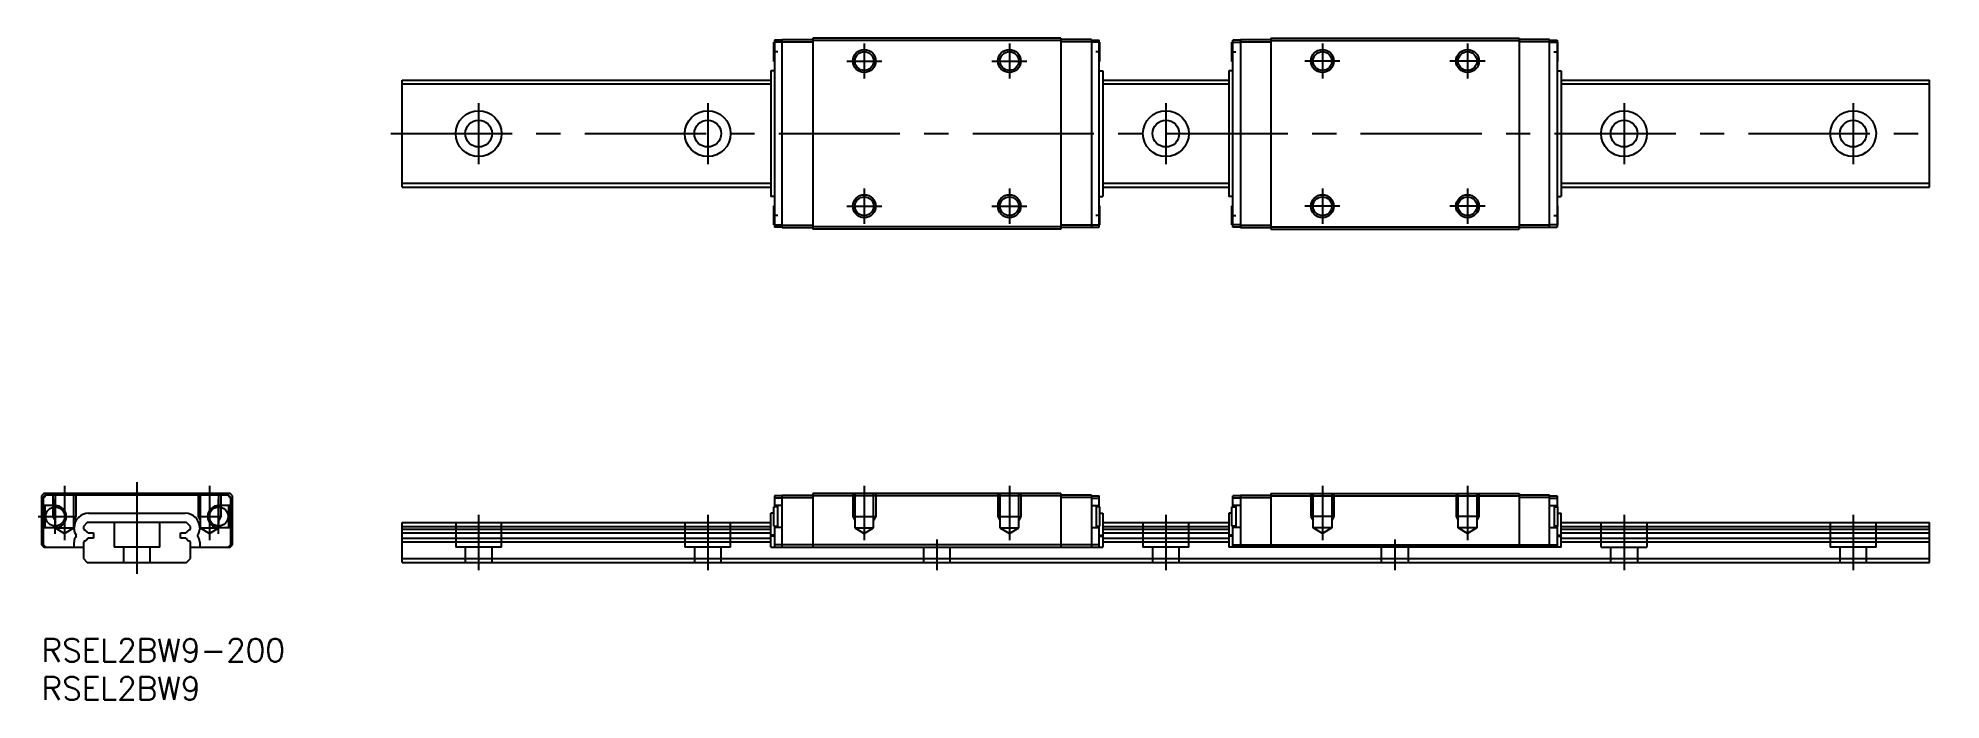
# Model space of a CAD drawing. Extents: x 0 to 249, y -8 to 79.
import ezdxf

# ---------------------------------------------------------------- set-up
doc = ezdxf.new("R2010")
doc.units = 0
doc.header["$LTSCALE"] = 0.5
doc.linetypes.add('CENTER', pattern=[50.8, 31.75, -6.35, 6.35, -6.35])
doc.linetypes.add('DASHED', pattern=[19.05, 12.7, -6.35])
for name, color, linetype in [('MSM_CENTER', 1, 'CENTER'), ('MSM_CONTINUOUS', 7, 'CONTINUOUS'), ('MSM_DASHED', 4, 'DASHED'), ('MSM_NARROW', 5, 'CONTINUOUS'), ('MSM_PART_NUMBER', 7, 'CONTINUOUS')]:
    doc.layers.add(name, color=color, linetype=linetype)
doc.styles.get("Standard").update_dxf_attribs({"font": 'txt.shx', "height": 1, "bigfont": 'bigfont.shx'})

# ---------------------------------------------------------------- blocks, each defined once
blk = doc.blocks.new('*U48')
at = {"layer": 'MSM_PART_NUMBER'}
blk.add_text('RSEL2BW9-200', height=3, dxfattribs=at).set_placement((0, -3))
blk = doc.blocks.new('*U49')
at = {"layer": 'MSM_PART_NUMBER'}
blk.add_text('RSEL2BW9', height=3, dxfattribs=at).set_placement((0, -8))

msp = doc.modelspace()

# ---------------------------------------------------------------- linework, layer by layer
at = {"layer": 'MSM_CENTER'}
for p, q in [((107.75, 77.91), (107.75, 73.31)), ((126.75, 77.91), (126.75, 73.31)), ((167.75, 77.91), (167.75, 73.31)), ((186.75, 77.91), (186.75, 73.31)), ((96.43, 76.81), (95.88, 76.81)), ((105.45, 75.61), (110.05, 75.61)), ((124.45, 75.61), (129.05, 75.61)), ((138.62, 76.81), (138.07, 76.81)), ((155.88, 76.81), (156.43, 76.81)), ((170.05, 75.61), (165.45, 75.61)), ((189.05, 75.61), (184.45, 75.61)), ((198.07, 76.81), (198.62, 76.81)), ((57.25, 70.11), (57.25, 62.11)), ((87.25, 70.11), (87.25, 62.11)), ((147.25, 70.11), (147.25, 62.11)), ((207.25, 70.11), (207.25, 62.11)), ((237.25, 70.11), (237.25, 62.11)), ((45.75, 66.11), (248.75, 66.11)), ((107.75, 58.91), (107.75, 54.31)), ((126.75, 58.91), (126.75, 54.31)), ((167.75, 58.91), (167.75, 54.31)), ((186.75, 58.91), (186.75, 54.31)), ((96.43, 55.41), (95.88, 55.41)), ((105.45, 56.61), (110.05, 56.61)), ((124.45, 56.61), (129.05, 56.61)), ((138.62, 55.41), (138.07, 55.41)), ((155.88, 55.41), (156.43, 55.41)), ((170.05, 56.61), (165.45, 56.61)), ((189.05, 56.61), (184.45, 56.61)), ((198.07, 55.41), (198.62, 55.41)), ((3, 20), (3, 13.39)), ((3, 20), (3, 12.89)), ((12.5, 20.5), (12.5, 8.5)), ((22, 20), (22, 12.89)), ((107.75, 20), (107.75, 12.89)), ((126.75, 20), (126.75, 12.89)), ((167.75, 20), (167.75, 12.89)), ((186.75, 20), (186.75, 12.89)), ((1.8, 13.75), (1.8, 18.25)), ((23.2, 13.75), (23.2, 18.25)), ((-0.45, 16), (4.05, 16)), ((57.25, 16.2), (57.25, 9)), ((87.25, 16.2), (87.25, 9)), ((147.25, 16.2), (147.25, 9)), ((207.25, 16.2), (207.25, 9)), ((237.25, 16.2), (237.25, 9)), ((117.25, 13), (117.25, 9)), ((177.25, 13), (177.25, 9))]:
    msp.add_line(p, q, dxfattribs=at)
at = {"layer": 'MSM_CONTINUOUS'}
for p, q in [((95.9, 75.56), (95.9, 78.06)), ((97, 78.06), (95.9, 78.06)), ((97, 78.36), (96, 78.36)), ((96, 78.36), (96, 53.86)), ((97, 53.81), (97, 78.41)), ((97, 78.41), (101, 78.41)), ((97, 78.11), (101, 78.11)), ((101, 78.61), (101, 53.61)), ((133.5, 78.61), (101, 78.61)), ((133.5, 78.31), (101, 78.31)), ((133.5, 78.61), (133.5, 53.61)), ((137.5, 78.41), (133.5, 78.41)), ((137.5, 78.11), (133.5, 78.11)), ((137.5, 78.41), (137.5, 53.81)), ((137.5, 78.36), (138.5, 78.36)), ((138.6, 78.06), (137.5, 78.06)), ((138.5, 53.86), (138.5, 78.36)), ((138.6, 75.56), (138.6, 78.06)), ((155.9, 75.56), (155.9, 78.06)), ((155.9, 78.06), (157, 78.06)), ((156, 53.86), (156, 78.36)), ((157, 78.36), (156, 78.36)), ((157, 78.41), (161, 78.41)), ((157, 78.41), (157, 53.81)), ((157, 78.11), (161, 78.11)), ((161, 78.61), (161, 53.61)), ((161, 78.61), (193.5, 78.61)), ((161, 78.31), (193.5, 78.31)), ((193.5, 78.61), (193.5, 53.61)), ((197.5, 78.41), (193.5, 78.41)), ((197.5, 78.11), (193.5, 78.11)), ((197.5, 53.81), (197.5, 78.41)), ((197.5, 78.36), (198.5, 78.36)), ((197.5, 78.06), (198.6, 78.06)), ((198.5, 78.36), (198.5, 53.86)), ((198.6, 75.56), (198.6, 78.06)), ((95.9, 75.56), (96, 75.56)), ((138.5, 75.56), (138.6, 75.56)), ((156, 75.56), (155.9, 75.56)), ((198.6, 75.56), (198.5, 75.56)), ((47.25, 59.11), (47.25, 73.11)), ((47.25, 73.11), (95.5, 73.11)), ((47.25, 72.61), (95.5, 72.61)), ((96, 74.34), (95.5, 74.34)), ((95.5, 74.34), (95.5, 57.88)), ((138.5, 74.34), (139, 74.34)), ((139, 74.34), (139, 57.88)), ((139, 73.11), (155.5, 73.11)), ((139, 72.61), (155.5, 72.61)), ((155.5, 74.34), (155.5, 57.88)), ((156, 74.34), (155.5, 74.34)), ((198.5, 74.34), (199, 74.34)), ((199, 74.34), (199, 57.88)), ((199, 73.11), (247.25, 73.11)), ((199, 72.61), (247.25, 72.61)), ((247.25, 59.11), (247.25, 73.11)), ((47.25, 59.61), (95.5, 59.61)), ((47.25, 59.11), (95.5, 59.11)), ((96, 57.88), (95.5, 57.88)), ((138.5, 57.88), (139, 57.88)), ((139, 59.61), (155.5, 59.61)), ((139, 59.11), (155.5, 59.11)), ((156, 57.88), (155.5, 57.88)), ((198.5, 57.88), (199, 57.88)), ((199, 59.61), (247.25, 59.61)), ((199, 59.11), (247.25, 59.11)), ((95.9, 54.16), (95.9, 56.66)), ((96, 56.66), (95.9, 56.66)), ((138.6, 56.66), (138.5, 56.66)), ((138.6, 54.16), (138.6, 56.66)), ((155.9, 54.16), (155.9, 56.66)), ((155.9, 56.66), (156, 56.66)), ((198.5, 56.66), (198.6, 56.66)), ((198.6, 54.16), (198.6, 56.66)), ((95.9, 54.16), (97, 54.16)), ((97, 53.86), (96, 53.86)), ((97, 54.11), (101, 54.11)), ((97, 53.81), (101, 53.81)), ((133.5, 53.91), (101, 53.91)), ((133.5, 53.61), (101, 53.61)), ((137.5, 54.11), (133.5, 54.11)), ((137.5, 53.81), (133.5, 53.81)), ((137.5, 54.16), (138.6, 54.16)), ((137.5, 53.86), (138.5, 53.86)), ((157, 54.16), (155.9, 54.16)), ((157, 53.86), (156, 53.86)), ((157, 54.11), (161, 54.11)), ((157, 53.81), (161, 53.81)), ((161, 53.91), (193.5, 53.91)), ((161, 53.61), (193.5, 53.61)), ((197.5, 54.11), (193.5, 54.11)), ((197.5, 53.81), (193.5, 53.81)), ((198.6, 54.16), (197.5, 54.16)), ((197.5, 53.86), (198.5, 53.86)), ((0.3, 19), (0, 18.7)), ((0, 18.7), (0, 12.3)), ((0.5, 18.8), (0.2, 18.5)), ((0.2, 18.5), (0.2, 12.3)), ((0.25, 18.4), (0.55, 18.7)), ((0.25, 17.45), (0.25, 18.4)), ((1.8, 17.45), (0.25, 17.45)), ((24.7, 19), (0.3, 19)), ((0.45, 17.45), (0.45, 14.55)), ((24.5, 18.8), (0.5, 18.8)), ((24.75, 17.45), (23.2, 17.45)), ((24.45, 18.7), (24.75, 18.4)), ((24.8, 18.5), (24.5, 18.8)), ((24.55, 14.55), (24.55, 17.45)), ((25, 18.7), (24.7, 19)), ((24.75, 18.4), (24.75, 17.45)), ((24.8, 12.3), (24.8, 18.5)), ((25, 12.3), (25, 18.7)), ((96, 18.7), (96, 17.25)), ((97, 18.7), (96, 18.7)), ((97, 18.4), (96, 18.4)), ((97, 17.45), (96, 17.45)), ((96.4, 17.45), (96.4, 14.55)), ((97, 12), (97, 18.8)), ((97, 18.8), (101, 18.8)), ((97, 18.5), (101, 18.5)), ((101, 19), (101, 12)), ((133.5, 19), (101, 19)), ((133.5, 18.7), (101, 18.7)), ((133.5, 19), (133.5, 12)), ((137.5, 18.8), (133.5, 18.8)), ((137.5, 18.5), (133.5, 18.5)), ((137.5, 18.8), (137.5, 12)), ((137.5, 18.7), (138.5, 18.7)), ((137.5, 18.4), (138.5, 18.4)), ((137.5, 17.45), (138.5, 17.45)), ((138.1, 17.45), (138.1, 14.55)), ((138.5, 17.25), (138.5, 18.7)), ((156, 17.25), (156, 18.7)), ((157, 18.7), (156, 18.7)), ((157, 18.4), (156, 18.4)), ((157, 17.45), (156, 17.45)), ((156.4, 17.45), (156.4, 14.55)), ((157, 18.8), (157, 12)), ((157, 18.8), (161, 18.8)), ((157, 18.5), (161, 18.5)), ((161, 19), (161, 12)), ((161, 19), (193.5, 19)), ((161, 18.7), (193.5, 18.7)), ((193.5, 19), (193.5, 12)), ((197.5, 18.8), (193.5, 18.8)), ((197.5, 18.5), (193.5, 18.5)), ((197.5, 12), (197.5, 18.8)), ((197.5, 18.7), (198.5, 18.7)), ((197.5, 18.4), (198.5, 18.4)), ((197.5, 17.45), (198.5, 17.45)), ((198.1, 17.45), (198.1, 14.55)), ((198.5, 18.7), (198.5, 17.25)), ((6, 15.2), (5.5, 14.7)), ((19, 15.2), (6, 15.2)), ((6.17, 16.43), (18.83, 16.43)), ((19.5, 14.7), (19, 15.2)), ((47.25, 15.2), (95.5, 15.2)), ((47.25, 10), (47.25, 15.2)), ((95.9, 16.43), (95.5, 16.43)), ((95.5, 12), (95.5, 16.43)), ((95.9, 14.75), (95.9, 17.25)), ((96.4, 17.25), (95.9, 17.25)), ((138.6, 17.25), (138.1, 17.25)), ((138.6, 14.75), (138.6, 17.25)), ((138.6, 16.43), (139, 16.43)), ((139, 16.43), (139, 12)), ((139, 15.2), (155.5, 15.2)), ((155.5, 16.43), (155.5, 12)), ((155.9, 16.43), (155.5, 16.43)), ((155.9, 14.75), (155.9, 17.25)), ((155.9, 17.25), (156.4, 17.25)), ((198.1, 17.25), (198.6, 17.25)), ((198.6, 14.75), (198.6, 17.25)), ((198.6, 16.43), (199, 16.43)), ((199, 12), (199, 16.43)), ((199, 15.2), (247.25, 15.2)), ((247.25, 10), (247.25, 15.2)), ((0.25, 14.55), (1.8, 14.55)), ((0.25, 12.3), (0.25, 14.55)), ((4.27, 14.37), (4.27, 14.53)), ((4.27, 12), (4.27, 12.63)), ((4.56, 13.44), (4.56, 13.56)), ((5.5, 14.7), (5.5, 14.33)), ((5.5, 14.33), (5.73, 14.2)), ((5.73, 12.8), (5.5, 12.67)), ((5.5, 12.67), (5.5, 10.5)), ((6.07, 13.85), (6.8, 13.85)), ((6.8, 13.15), (6.07, 13.15)), ((6.8, 13.85), (6.8, 13.15)), ((18.2, 13.15), (18.2, 13.85)), ((18.2, 13.85), (18.93, 13.85)), ((18.93, 13.15), (18.2, 13.15)), ((19.27, 14.2), (19.5, 14.33)), ((19.5, 12.67), (19.27, 12.8)), ((19.5, 14.33), (19.5, 14.7)), ((19.5, 10.5), (19.5, 12.67)), ((20.44, 13.56), (20.44, 13.44)), ((20.73, 14.53), (20.73, 14.37)), ((20.73, 12.63), (20.73, 12)), ((23.2, 14.55), (24.75, 14.55)), ((24.75, 14.55), (24.75, 12.3)), ((47.25, 14.7), (95.5, 14.7)), ((47.25, 14.33), (95.5, 14.33)), ((47.25, 13.85), (95.5, 13.85)), ((47.25, 13.15), (95.5, 13.15)), ((47.25, 12.67), (95.5, 12.67)), ((96, 13.56), (95.5, 13.56)), ((96, 13.44), (95.5, 13.44)), ((95.9, 14.75), (96.4, 14.75)), ((96, 14.75), (96, 12)), ((97, 14.55), (96, 14.55)), ((137.5, 14.55), (138.5, 14.55)), ((138.1, 14.75), (138.6, 14.75)), ((138.5, 12), (138.5, 14.75)), ((138.5, 13.56), (139, 13.56)), ((138.5, 13.44), (139, 13.44)), ((139, 14.7), (155.5, 14.7)), ((139, 14.33), (155.5, 14.33)), ((139, 13.85), (155.5, 13.85)), ((139, 13.15), (155.5, 13.15)), ((139, 12.67), (155.5, 12.67)), ((156, 13.56), (155.5, 13.56)), ((156, 13.44), (155.5, 13.44)), ((156.4, 14.75), (155.9, 14.75)), ((156, 12), (156, 14.75)), ((157, 14.55), (156, 14.55)), ((197.5, 14.55), (198.5, 14.55)), ((198.6, 14.75), (198.1, 14.75)), ((198.5, 14.75), (198.5, 12)), ((198.5, 13.56), (199, 13.56)), ((198.5, 13.44), (199, 13.44)), ((199, 14.7), (247.25, 14.7)), ((199, 14.33), (247.25, 14.33)), ((199, 13.85), (247.25, 13.85)), ((199, 13.15), (247.25, 13.15)), ((199, 12.67), (247.25, 12.67)), ((0, 12.3), (0.3, 12)), ((0.2, 12.3), (0.5, 12)), ((0.55, 12), (0.25, 12.3)), ((0.3, 12), (5.5, 12)), ((5.5, 10.5), (6, 10)), ((6, 10), (19, 10)), ((19, 10), (19.5, 10.5)), ((19.5, 12), (24.7, 12)), ((24.75, 12.3), (24.45, 12)), ((24.5, 12), (24.8, 12.3)), ((24.7, 12), (25, 12.3)), ((47.25, 10.5), (247.25, 10.5)), ((47.25, 10), (247.25, 10)), ((95.5, 12), (139, 12)), ((138.5, 12.3), (96, 12.3)), ((199, 12), (155.5, 12)), ((156, 12.3), (198.5, 12.3))]:
    msp.add_line(p, q, dxfattribs=at)
for centre, radius in [((107.75, 75.61), 1.23), ((126.75, 75.61), 1.23), ((167.75, 75.61), 1.23), ((186.75, 75.61), 1.23), ((57.25, 66.11), 3), ((57.25, 66.11), 1.75), ((87.25, 66.11), 3), ((87.25, 66.11), 1.75), ((147.25, 66.11), 3), ((147.25, 66.11), 1.75), ((207.25, 66.11), 3), ((207.25, 66.11), 1.75), ((237.25, 66.11), 3), ((237.25, 66.11), 1.75), ((107.75, 56.61), 1.23), ((126.75, 56.61), 1.23), ((167.75, 56.61), 1.23), ((186.75, 56.61), 1.23), ((1.8, 16), 1.25), ((23.2, 16), 1.25)]:
    msp.add_circle(centre, radius, dxfattribs=at)
for centre, radius, start, end in [((1.8, 16), 1.45, 270, 90), ((23.2, 16), 1.45, 90, 270), ((6.17, 14.53), 1.9, 90, 180), ((18.83, 14.53), 1.9, 0, 90), ((5.57, 14.37), 1.3, 180, 218.6689), ((5.57, 12.63), 1.3, 141.3311, 180), ((5.29, 13.44), 0.875, 27.7195, 60.2155), ((5.29, 13.56), 0.875, 299.7845, 332.2805), ((19.71, 13.44), 0.875, 119.7845, 152.2805), ((19.71, 13.56), 0.875, 207.7195, 240.2155), ((19.43, 14.37), 1.3, 321.3311, 0), ((19.43, 12.63), 1.3, 0, 38.6689)]:
    msp.add_arc(centre, radius, start, end, dxfattribs=at)
at = {"layer": 'MSM_DASHED'}
for p, q in [((1.5, 19), (1.5, 16)), ((1.77, 19), (1.77, 14.5)), ((4.23, 14.5), (4.23, 19)), ((4.5, 19), (4.5, 16)), ((20.5, 19), (20.5, 16)), ((20.77, 19), (20.77, 14.5)), ((23.23, 14.5), (23.23, 19)), ((23.5, 19), (23.5, 16)), ((106.25, 19), (106.25, 16)), ((106.52, 19), (106.52, 14.5)), ((108.98, 14.5), (108.98, 19)), ((109.25, 19), (109.25, 16)), ((125.25, 19), (125.25, 16)), ((125.52, 19), (125.52, 14.5)), ((127.98, 14.5), (127.98, 19)), ((128.25, 19), (128.25, 16)), ((166.25, 19), (166.25, 16)), ((166.52, 14.5), (166.52, 19)), ((168.98, 19), (168.98, 14.5)), ((169.25, 19), (169.25, 16)), ((185.25, 19), (185.25, 16)), ((185.52, 14.5), (185.52, 19)), ((187.98, 19), (187.98, 14.5)), ((188.25, 19), (188.25, 16)), ((1.5, 16), (4.5, 16)), ((1.5, 16), (1.77, 15.53)), ((4.5, 16), (4.23, 15.53)), ((9.5, 15.2), (9.5, 12)), ((15.5, 12), (15.5, 15.2)), ((20.5, 16), (23.5, 16)), ((20.5, 16), (20.77, 15.53)), ((23.5, 16), (23.23, 15.53)), ((54.25, 15.2), (54.25, 12)), ((60.25, 12), (60.25, 15.2)), ((84.25, 15.2), (84.25, 12)), ((90.25, 12), (90.25, 15.2)), ((106.25, 16), (109.25, 16)), ((106.25, 16), (106.52, 15.53)), ((109.25, 16), (108.98, 15.53)), ((125.25, 16), (128.25, 16)), ((125.25, 16), (125.52, 15.53)), ((128.25, 16), (127.98, 15.53)), ((144.25, 15.2), (144.25, 12)), ((150.25, 12), (150.25, 15.2)), ((169.25, 16), (166.25, 16)), ((166.25, 16), (166.52, 15.53)), ((169.25, 16), (168.98, 15.53)), ((188.25, 16), (185.25, 16)), ((185.25, 16), (185.52, 15.53)), ((188.25, 16), (187.98, 15.53)), ((204.25, 12), (204.25, 15.2)), ((210.25, 15.2), (210.25, 12)), ((234.25, 15.2), (234.25, 12)), ((240.25, 12), (240.25, 15.2)), ((1.77, 14.5), (3, 13.79)), ((1.77, 14.5), (4.23, 14.5)), ((3, 13.79), (4.23, 14.5)), ((20.77, 14.5), (22, 13.79)), ((20.77, 14.5), (23.23, 14.5)), ((22, 13.79), (23.23, 14.5)), ((106.52, 14.5), (107.75, 13.79)), ((106.52, 14.5), (108.98, 14.5)), ((107.75, 13.79), (108.98, 14.5)), ((125.52, 14.5), (127.98, 14.5)), ((125.52, 14.5), (126.75, 13.79)), ((126.75, 13.79), (127.98, 14.5)), ((167.75, 13.79), (166.52, 14.5)), ((168.98, 14.5), (166.52, 14.5)), ((168.98, 14.5), (167.75, 13.79)), ((186.75, 13.79), (185.52, 14.5)), ((187.98, 14.5), (185.52, 14.5)), ((187.98, 14.5), (186.75, 13.79)), ((15.5, 12), (9.5, 12)), ((10.75, 12), (10.75, 10)), ((14.25, 10), (14.25, 12)), ((60.25, 12), (54.25, 12)), ((55.5, 12), (55.5, 10)), ((59, 10), (59, 12)), ((90.25, 12), (84.25, 12)), ((85.5, 12), (85.5, 10)), ((89, 10), (89, 12)), ((115.5, 12), (115.5, 10)), ((119, 10), (119, 12)), ((150.25, 12), (144.25, 12)), ((145.5, 12), (145.5, 10)), ((149, 10), (149, 12)), ((175.5, 10), (175.5, 12)), ((179, 12), (179, 10)), ((204.25, 12), (210.25, 12)), ((205.5, 10), (205.5, 12)), ((209, 12), (209, 10)), ((240.25, 12), (234.25, 12)), ((235.5, 12), (235.5, 10)), ((239, 10), (239, 12))]:
    msp.add_line(p, q, dxfattribs=at)
at = {"layer": 'MSM_NARROW'}
for centre in [(107.75, 75.61), (126.75, 75.61), (167.75, 75.61), (186.75, 75.61), (107.75, 56.61), (126.75, 56.61), (167.75, 56.61), (186.75, 56.61)]:
    msp.add_circle(centre, 1.5, dxfattribs=at)

# ---------------------------------------------------------------- block references
at = {"layer": 'MSM_CONTINUOUS'}
for name in ['*U48', '*U49']:
    msp.add_blockref(name, (0, 0), dxfattribs=at)

doc.saveas('drawing.dxf')
